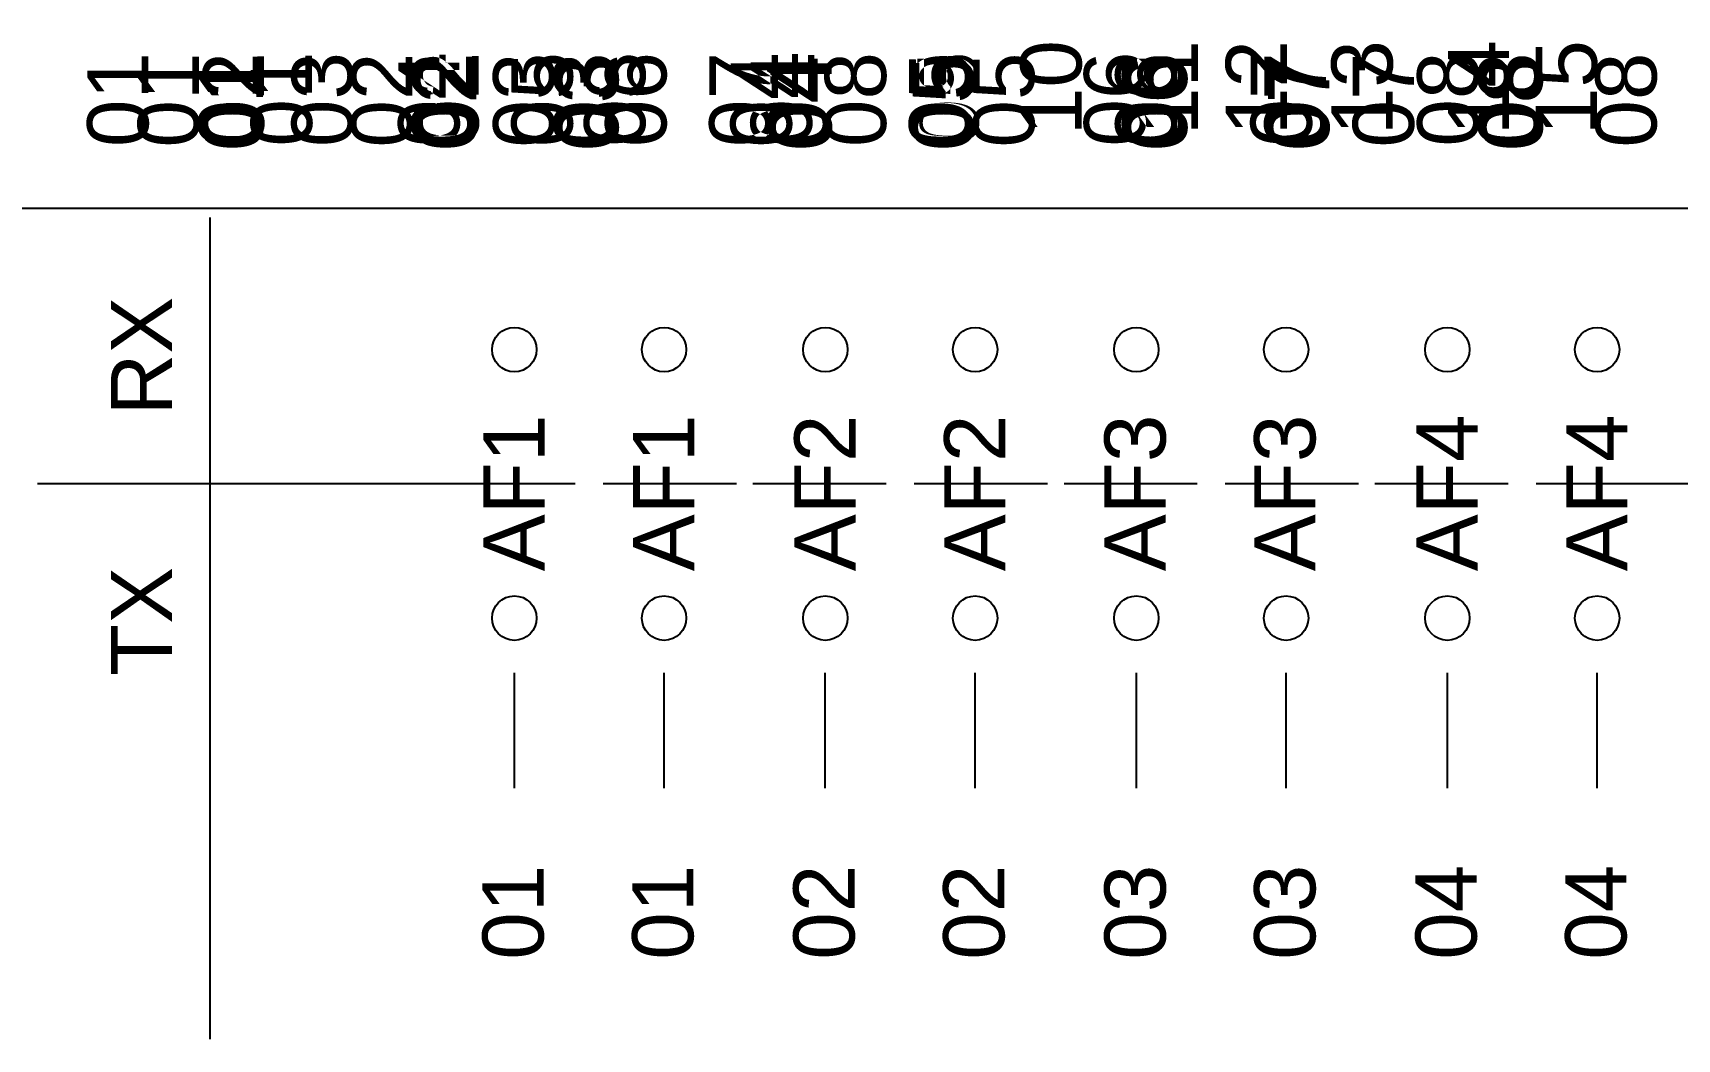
# Model space of a CAD drawing. Extents: x 0.3 to 23.7, y 0.2 to 17.8.
# Drawn here: x 9.704 to 11.554, y 3.185 to 4.318 of the extents above; entities that cross this region are included whole.
import ezdxf

# ---------------------------------------------------------------- set-up
doc = ezdxf.new("R2010")
doc.units = 0
doc.header["$MEASUREMENT"] = 0
for name, color, linetype in [('3_02__B-___3__DI___4__DO__', 7, 'CONTINUOUS'), ('3_03__1-___4__DI___4__DO_E', 7, 'CONTINUOUS'), ('3_04__C-___4__DI___4__DO_F', 7, 'CONTINUOUS'), ('3_05__D-___4__DI___3__DO_E', 7, 'CONTINUOUS'), ('3_06__2A___8__DO__ELECTROM', 7, 'CONTINUOUS'), ('3_07__2B___8__DO__ELECTROM', 7, 'CONTINUOUS'), ('3_08__2C___8__DO_ELECTROME', 7, 'CONTINUOUS'), ('3_09__2D___8__DO_ELECTROME', 7, 'CONTINUOUS'), ('3_10__2G___8__DO_ELECTROME', 7, 'CONTINUOUS'), ('3_11__3-___8__DI', 7, 'CONTINUOUS'), ('3_12__4-___14__DI', 7, 'CONTINUOUS'), ('3_13__5-___8__AI___20_MA_O', 7, 'CONTINUOUS'), ('3_14__6-___4__AI___4__AO__', 7, 'CONTINUOUS'), ('3_15__9-___10__RTD_INPUTS', 7, 'CONTINUOUS'), ('4_01__74_____4__ARC-FLASH_', 7, 'CONTINUOUS'), ('4_02__76___8__ARC-FLASH_DE', 7, 'CONTINUOUS'), ('6_00_____DWG', 7, 'CONTINUOUS')]:
    doc.layers.add(name, color=color, linetype=linetype)
doc.styles.add('ARIAL', font='arial.ttf')

msp = doc.modelspace()

# ---------------------------------------------------------------- linework, layer by layer
at = {"layer": '4_01__74_____4__ARC-FLASH_'}
for points in [[(9.903, 3.1848), (9.903, 4.1098)], [(9.7086, 3.8103), (10.1453, 3.8103)], [(10.3453, 3.8103), (10.4952, 3.8103)], [(10.6952, 3.8103), (10.8452, 3.8103)], [(11.0452, 3.8103), (11.1951, 3.8103)], [(11.3952, 3.8103), (11.6553, 3.8103)], [(10.2453, 3.4673), (10.2453, 3.5973)], [(10.5952, 3.4673), (10.5952, 3.5973)], [(10.9452, 3.4673), (10.9452, 3.5973)], [(11.2952, 3.4673), (11.2952, 3.5973)]]:
    msp.add_lwpolyline(points, dxfattribs=at)
for centre in [(10.2453, 3.961), (10.5952, 3.961), (10.9452, 3.961), (11.2952, 3.961), (10.2453, 3.6587), (10.5952, 3.6587), (10.9452, 3.6587), (11.2952, 3.6587)]:
    msp.add_circle(centre, 0.025, dxfattribs=at)
at = {"layer": '4_02__76___8__ARC-FLASH_DE'}
for points in [[(9.903, 3.1848), (9.903, 4.1098)], [(9.7086, 3.8103), (10.3138, 3.8103)], [(10.5138, 3.8103), (10.6638, 3.8103)], [(10.8638, 3.8103), (11.0137, 3.8103)], [(11.2137, 3.8103), (11.3637, 3.8103)], [(10.4138, 3.4673), (10.4138, 3.5973)], [(10.7638, 3.4673), (10.7638, 3.5973)], [(11.1137, 3.4673), (11.1137, 3.5973)], [(11.4637, 3.4673), (11.4637, 3.5973)]]:
    msp.add_lwpolyline(points, dxfattribs=at)
for centre in [(10.4138, 3.961), (10.7638, 3.961), (11.1137, 3.961), (11.4637, 3.961), (10.4138, 3.6587), (10.7638, 3.6587), (11.1137, 3.6587), (11.4637, 3.6587)]:
    msp.add_circle(centre, 0.025, dxfattribs=at)
at = {"layer": '6_00_____DWG'}
msp.add_lwpolyline([(13.3887, 4.1198), (9.5187, 4.1198)], dxfattribs=at)

# ---------------------------------------------------------------- texts
at = {"layer": '3_02__B-___3__DI___4__DO__', "style": 'ARIAL'}
for s, p in [('04', (10.5984, 4.1885)), ('01', (9.9584, 4.1885)), ('02', (10.1984, 4.1885)), ('03', (10.3584, 4.1885)), ('05', (10.7583, 4.1885)), ('06', (10.9982, 4.1885)), ('07', (11.1582, 4.1885)), ('08', (11.3982, 4.1885))]:
    msp.add_text(s, height=0.06883, rotation=90, dxfattribs=at).set_placement(p)
at = {"layer": '3_03__1-___4__DI___4__DO_E', "style": 'ARIAL'}
for s, p in [('04', (10.5983, 4.1884)), ('04', (10.5984, 4.1883)), ('01', (9.9584, 4.1884)), ('01', (9.9584, 4.1883)), ('02', (10.1983, 4.1884)), ('02', (10.1984, 4.1883)), ('03', (10.3583, 4.1884)), ('03', (10.3583, 4.1883)), ('05', (10.7583, 4.1884)), ('05', (10.7583, 4.1883)), ('06', (10.9982, 4.1884)), ('06', (10.9982, 4.1883)), ('07', (11.1582, 4.1884)), ('07', (11.1582, 4.1883)), ('08', (11.3982, 4.1884)), ('08', (11.3982, 4.1883))]:
    msp.add_text(s, height=0.06883, rotation=90, dxfattribs=at).set_placement(p)
at = {"layer": '3_04__C-___4__DI___4__DO_F', "style": 'ARIAL'}
for s, p in [('01', (9.9623, 4.1845)), ('02', (10.2023, 4.1845)), ('03', (10.3623, 4.1845)), ('04', (10.6023, 4.1845)), ('05', (10.7623, 4.1845)), ('06', (11.0022, 4.1845)), ('07', (11.1621, 4.1845)), ('08', (11.4022, 4.1845))]:
    msp.add_text(s, height=0.06883, rotation=90, dxfattribs=at).set_placement(p)
at = {"layer": '3_05__D-___4__DI___3__DO_E', "style": 'ARIAL'}
for s, p in [('04', (10.5574, 4.1884)), ('01', (9.8904, 4.1884)), ('02', (10.1304, 4.1884)), ('03', (10.2903, 4.1884)), ('05', (10.8304, 4.1884)), ('06', (10.9904, 4.1884)), ('07', (11.2575, 4.1884)), ('08', (11.5305, 4.1884))]:
    msp.add_text(s, height=0.06883, rotation=90, dxfattribs=at).set_placement(p)
at = {"layer": '3_06__2A___8__DO__ELECTROM', "style": 'ARIAL'}
for s, p in [('01', (9.9624, 4.1845)), ('02', (10.2024, 4.1845)), ('03', (10.3623, 4.1845)), ('04', (10.6023, 4.1845)), ('05', (10.7623, 4.1845)), ('06', (11.0022, 4.1845)), ('07', (11.1622, 4.1845)), ('08', (11.4022, 4.1845))]:
    msp.add_text(s, height=0.06883, rotation=90, dxfattribs=at).set_placement(p)
at = {"layer": '3_07__2B___8__DO__ELECTROM', "style": 'ARIAL'}
for s, p in [('01', (9.9624, 4.1845)), ('02', (10.2024, 4.1845)), ('03', (10.3623, 4.1845)), ('04', (10.6023, 4.1845)), ('05', (10.7623, 4.1845)), ('06', (11.0022, 4.1845)), ('07', (11.1622, 4.1845)), ('08', (11.4022, 4.1845))]:
    msp.add_text(s, height=0.06883, rotation=90, dxfattribs=at).set_placement(p)
at = {"layer": '3_08__2C___8__DO_ELECTROME', "style": 'ARIAL'}
for s, p in [('01', (9.9624, 4.1845)), ('02', (10.2024, 4.1845)), ('03', (10.3623, 4.1845)), ('04', (10.6023, 4.1845)), ('05', (10.7623, 4.1845)), ('06', (11.0022, 4.1845)), ('07', (11.1622, 4.1845)), ('08', (11.4022, 4.1845))]:
    msp.add_text(s, height=0.06883, rotation=90, dxfattribs=at).set_placement(p)
at = {"layer": '3_09__2D___8__DO_ELECTROME', "style": 'ARIAL'}
for s, p in [('01', (9.9624, 4.1845)), ('02', (10.2024, 4.1845)), ('03', (10.3623, 4.1845)), ('04', (10.6023, 4.1845)), ('05', (10.7623, 4.1845)), ('06', (11.0022, 4.1845)), ('07', (11.1622, 4.1845)), ('08', (11.4022, 4.1845))]:
    msp.add_text(s, height=0.06883, rotation=90, dxfattribs=at).set_placement(p)
at = {"layer": '3_10__2G___8__DO_ELECTROME', "style": 'ARIAL'}
for s, p in [('01', (9.9623, 4.1845)), ('02', (10.2023, 4.1845)), ('03', (10.3623, 4.1845)), ('04', (10.6023, 4.1845)), ('05', (10.7623, 4.1845)), ('06', (11.0022, 4.1845)), ('07', (11.1621, 4.1845)), ('08', (11.4022, 4.1845))]:
    msp.add_text(s, height=0.06883, rotation=90, dxfattribs=at).set_placement(p)
at = {"layer": '3_11__3-___8__DI', "style": 'ARIAL'}
for s, p in [('04', (10.5985, 4.1884)), ('01', (9.9586, 4.1884)), ('02', (10.1986, 4.1884)), ('03', (10.3585, 4.1884)), ('05', (10.7585, 4.1884)), ('06', (10.9984, 4.1884)), ('07', (11.1584, 4.1884)), ('08', (11.3984, 4.1884))]:
    msp.add_text(s, height=0.06883, rotation=90, dxfattribs=at).set_placement(p)
at = {"layer": '3_12__4-___14__DI', "style": 'ARIAL'}
for s, p in [('04', (10.5801, 4.1895)), ('05', (10.7676, 4.1895)), ('08', (11.3301, 4.1895)), ('01', (10.0176, 4.1895)), ('02', (10.2051, 4.1895)), ('03', (10.3926, 4.1895)), ('06', (10.9551, 4.1895)), ('07', (11.1426, 4.1895))]:
    msp.add_text(s, height=0.06883, rotation=90, dxfattribs=at).set_placement(p)
at = {"layer": '3_13__5-___8__AI___20_MA_O', "style": 'ARIAL'}
for s, p in [('01', (9.9584, 4.2134)), ('02', (10.1984, 4.2134)), ('03', (10.3583, 4.2134)), ('04', (10.5984, 4.2134)), ('05', (10.7583, 4.2134)), ('06', (10.9982, 4.2134)), ('07', (11.1582, 4.2134)), ('08', (11.3982, 4.2134))]:
    msp.add_text(s, height=0.06883, rotation=90, dxfattribs=at).set_placement(p)
at = {"layer": '3_14__6-___4__AI___4__AO__', "style": 'ARIAL'}
for s, p in [('01', (9.9584, 4.2134)), ('02', (10.1984, 4.2134)), ('03', (10.3583, 4.2134)), ('04', (10.5984, 4.2134)), ('05', (10.7583, 4.2134)), ('06', (10.9982, 4.2134)), ('07', (11.1582, 4.2134)), ('08', (11.3982, 4.2134))]:
    msp.add_text(s, height=0.06883, rotation=90, dxfattribs=at).set_placement(p)
at = {"layer": '3_15__9-___10__RTD_INPUTS', "style": 'ARIAL'}
for s, p in [('04', (10.1835, 4.189)), ('10', (10.8835, 4.2024)), ('11', (11.0146, 4.2024)), ('12', (11.1146, 4.2024)), ('13', (11.2335, 4.2024)), ('14', (11.3646, 4.2024)), ('15', (11.4635, 4.2024)), ('01', (9.8335, 4.189)), ('02', (9.9635, 4.189)), ('03', (10.0635, 4.189)), ('05', (10.3109, 4.189)), ('06', (10.4164, 4.189)), ('07', (10.5335, 4.189)), ('08', (10.6635, 4.189)), ('09', (10.7635, 4.189))]:
    msp.add_text(s, height=0.06883, rotation=90, dxfattribs=at).set_placement(p)
at = {"layer": '4_01__74_____4__ARC-FLASH_', "style": 'ARIAL'}
for s, p in [('RX', (9.8602, 3.8869)), ('AF1', (10.2793, 3.7115)), ('AF2', (10.6292, 3.7115)), ('AF3', (10.9781, 3.7115)), ('AF4', (11.3292, 3.7115)), ('TX', (9.8602, 3.5935)), ('01', (10.2782, 3.2742)), ('02', (10.6281, 3.2742)), ('03', (10.9781, 3.2742)), ('04', (11.3281, 3.2742))]:
    msp.add_text(s, height=0.06883, rotation=90, dxfattribs=at).set_placement(p)
at = {"layer": '4_02__76___8__ARC-FLASH_DE', "style": 'ARIAL'}
for s, p in [('RX', (9.8602, 3.8869)), ('AF1', (10.4478, 3.7115)), ('AF2', (10.7978, 3.7115)), ('AF3', (11.1466, 3.7115)), ('AF4', (11.4977, 3.7115)), ('TX', (9.8602, 3.5935)), ('01', (10.4467, 3.2742)), ('02', (10.7967, 3.2742)), ('03', (11.1466, 3.2742)), ('04', (11.4966, 3.2742))]:
    msp.add_text(s, height=0.06883, rotation=90, dxfattribs=at).set_placement(p)

doc.saveas('drawing.dxf')
